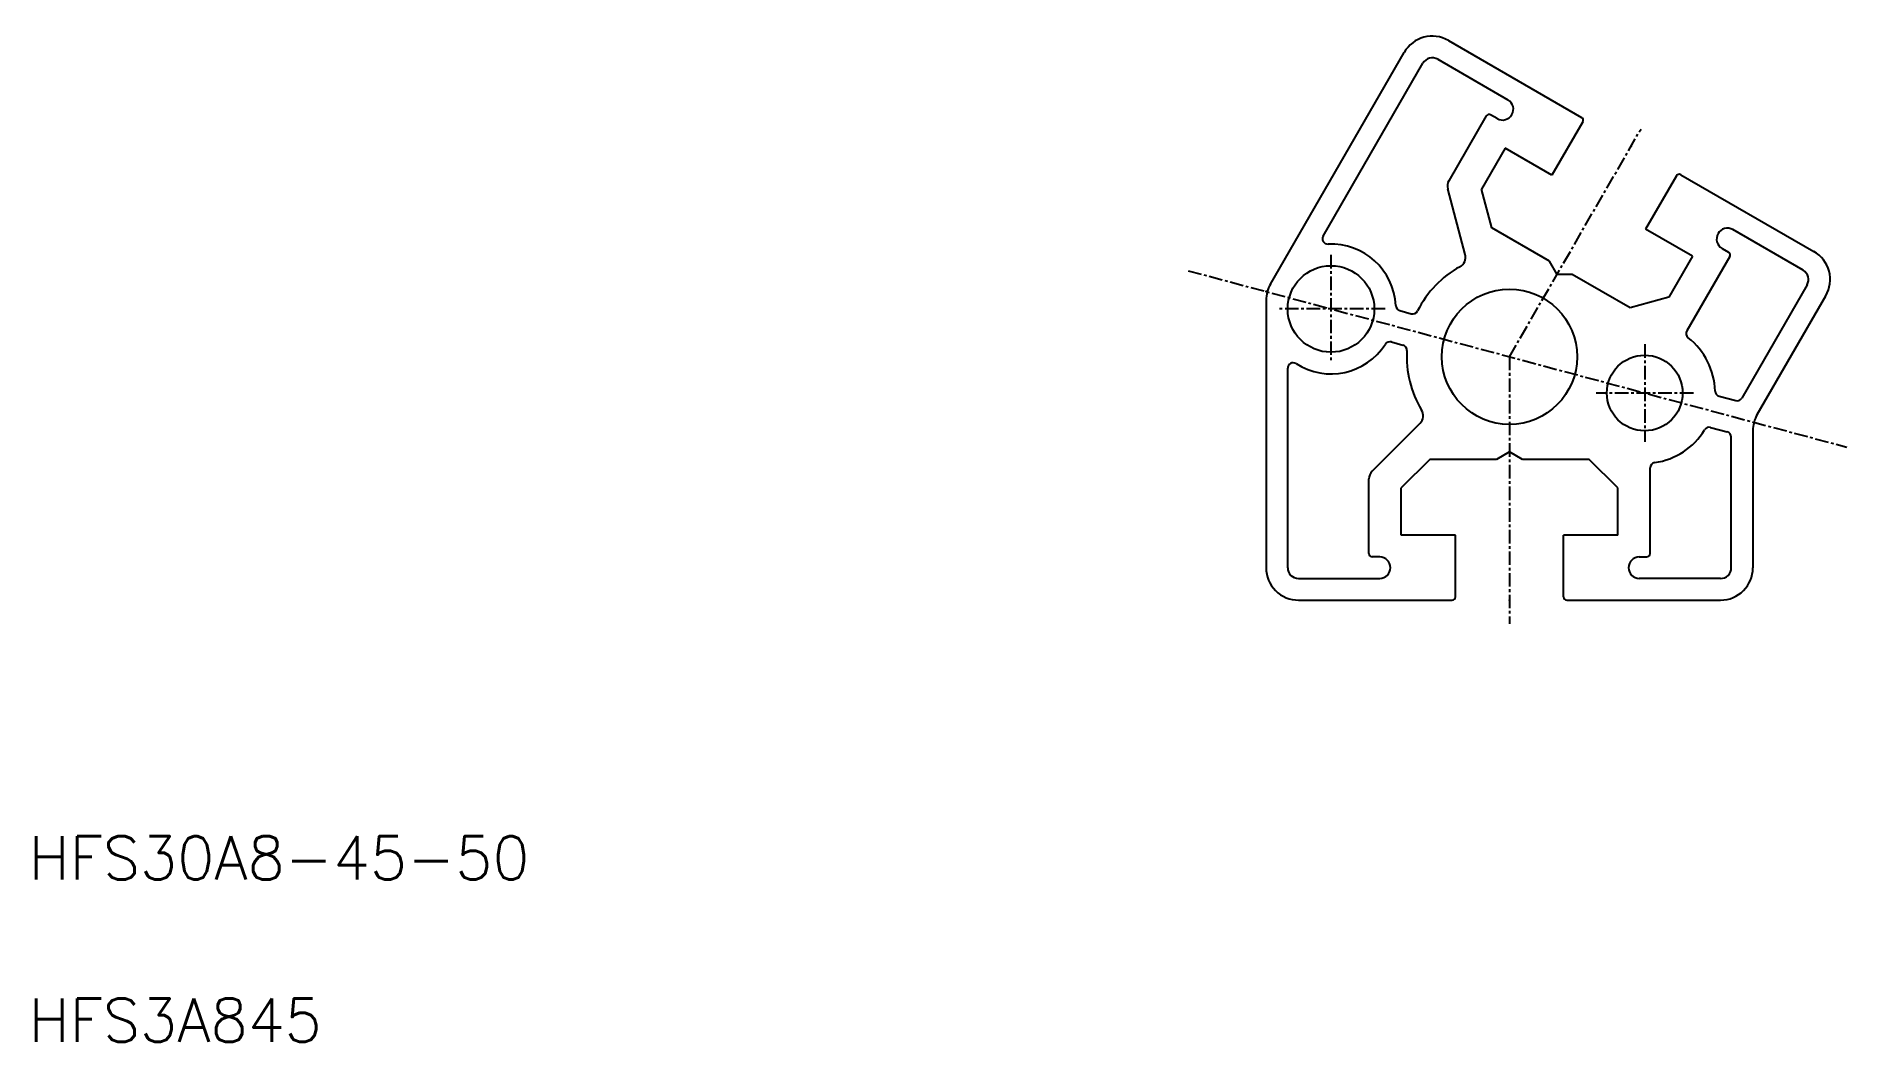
# Model space of a CAD drawing. Extents: x -136 to 31, y -63 to 30.
import ezdxf

# ---------------------------------------------------------------- set-up
doc = ezdxf.new("R2010")
doc.units = 0
doc.linetypes.add('CENTER', pattern=[2, 1.25, -0.25, 0.25, -0.25])
doc.layers.get('0').update_dxf_attribs({"linetype": 'CONTINUOUS'})
doc.layers.add('CENTER', color=1, linetype='CENTER')
doc.styles.get("Standard").update_dxf_attribs({"font": 'txt.shx', "bigfont": 'bigfont.shx'})

msp = doc.modelspace()

# ---------------------------------------------------------------- linework, layer by layer
at = {"color": 7, "linetype": 'CONTINUOUS'}
for p, q in [((-5.637496, 29.235574), (6.66013, 22.135535)), ((-22.098044, 6.72507), (-9.735573, 28.137498)), ((-17.225552, 11.164475), (-8.003522, 27.137498)), ((-6.63739, 27.503461), (-0.1422, 23.753461)), ((-2.158355, 22.261623), (-5.611908, 16.279893)), ((-1.1422, 22.021411), (-1.748481, 22.371448)), ((6.76985, 21.725722), (3.919874, 16.78942)), ((-0.410254, 19.289422), (-2.599647, 15.497282)), ((3.919874, 16.78942), (-0.410254, 19.289422)), ((15.839979, 16.835548), (28.137497, 9.735573)), ((-4.088301, 9.462255), (-5.711752, 15.521055)), ((-1.640085, 11.916501), (-2.599552, 15.497277)), ((15.430103, 16.725722), (12.580128, 11.78942)), ((3.700029, 8.833443), (-1.640108, 11.916573)), ((16.910255, 9.28942), (12.580128, 11.78942)), ((27.137602, 8.003461), (20.64241, 11.753461)), ((4.400058, 7.620983), (3.700061, 8.833413)), ((16.910255, 9.28942), (14.720863, 5.497281)), ((20.358412, 9.261561), (16.39718, 2.400508)), ((19.64241, 10.02141), (20.248586, 9.671435)), ((5.800081, 7.620958), (4.400057, 7.620958)), ((11.140215, 4.53785), (5.800077, 7.62098)), ((-22.499966, 5.225068), (-22.499966, -19.500066)), ((14.720901, 5.497293), (11.140184, 4.537843)), ((27.503628, 6.637436), (21.468365, -3.815945)), ((22.901958, -5.332645), (29.235573, 5.637497)), ((-10.137814, 4.269242), (-9.075854, 3.98469)), ((-10.914272, 1.371464), (-9.852296, 1.086909)), ((-20.499966, -19.500066), (-20.499966, -1.056166)), ((19.367889, -3.636788), (20.905943, -4.048909)), ((-8.271717, -6.150475), (-12.707103, -10.585862)), ((18.591432, -6.534566), (20.129444, -6.946675)), ((20.500034, -19.500066), (20.500034, -7.429637)), ((22.500034, -6.832645), (22.500034, -19.500066)), ((-7.378684, -9.500084), (-9.999951, -12.12135)), ((-1.212368, -9.500058), (-7.378628, -9.500058)), ((0.000037, -8.800057), (-1.212419, -9.500069)), ((1.212489, -9.500096), (0.000033, -8.800084)), ((7.378696, -9.500058), (1.212437, -9.500058)), ((9.999989, -12.121383), (7.378722, -9.500116)), ((-12.999966, -18.200063), (-12.999966, -11.292966)), ((13.000034, -18.200063), (13.000034, -10.277669)), ((-9.999966, -16.500058), (-9.999966, -12.121381)), ((10.000034, -16.500058), (10.000034, -12.121381)), ((-4.999966, -16.500058), (-9.999966, -16.500058)), ((-4.999966, -22.200063), (-4.999966, -16.500058)), ((5.000034, -22.200063), (5.000034, -16.500058)), ((10.000034, -16.500058), (5.000034, -16.500058)), ((-11.999966, -18.500066), (-12.699917, -18.500066)), ((12.000034, -18.500066), (12.699985, -18.500066)), ((-19.499966, -20.500066), (-11.999966, -20.500066)), ((19.500034, -20.500066), (12.000034, -20.500066)), ((-19.499966, -22.500066), (-5.300015, -22.500066)), ((5.300083, -22.500066), (19.500034, -22.500066))]:
    msp.add_line(p, q, dxfattribs=at)
for centre, radius in [((-16.499966, 4.42106), 4), ((0.000034, -0.000067), 6.25), ((12.500034, -3.349466), 3.5)]:
    msp.add_circle(centre, radius, dxfattribs=at)
for centre, radius, start, end in [((-7.137459, 26.637427), 3, 60.000002, 150), ((-7.137463, 26.637435), 1, 60.000022, 150.00002), ((-0.642227, 22.887441), 1, 240.00001, 59.999981), ((-1.898537, 22.111585), 0.3, 60.000002, 150), ((6.510071, 21.875688), 0.3, 330.00004, 60.000015), ((15.689968, 16.575696), 0.3, 60.000015, 150), ((-4.745827, 15.779872), 1, 150, 195), ((20.142399, 10.887447), 1, 60.000015, 239.99998), ((-16.792538, 10.914472), 0.5, 150, 272.57982), ((-16.499966, 4.42106), 6, 2.920213, 92.579813), ((-5.054226, 9.203436), 1, 298.77414, 15.000002), ((20.098568, 9.411598), 0.3, 330, 60.000002), ((26.637514, 7.137425), 3, 330, 60.000002), ((-19.499966, 5.225068), 3, 150, 180.00001), ((0.000034, -0.000067), 9.5, 118.77413, 153.46324), ((26.637516, 7.137421), 1, 329.99998, 59.999974), ((-10.008408, 4.752204), 0.5, 182.92022, 255), ((-8.946446, 4.467653), 0.5, 255, 333.46324), ((16.830194, 2.150508), 0.5, 150, 231.78646), ((12.500034, -3.349466), 6.5, 1.601553, 51.786446), ((-16.499966, 4.42106), 6, 237.42103, 327.07979), ((-11.043682, 0.888501), 0.5, 74.999999, 147.07979), ((-9.981709, 0.603946), 0.5, 356.53716, 74.999999), ((0.000034, -0.000067), 9.5, 176.53715, 211.2259), ((-19.999966, -1.056166), 0.5, 57.421032, 180.00001), ((19.497299, -3.153825), 0.5, 181.60155, 255), ((-8.978848, -5.44341), 1, 315, 31.2259), ((21.035353, -3.565946), 0.5, 255, 330), ((18.462025, -7.01753), 0.5, 74.999999, 148.39845), ((25.500034, -6.832645), 3, 150, 180.00001), ((12.500034, -3.349466), 6.5, 278.21321, 328.39845), ((20.000034, -7.429637), 0.5, 0, 74.999999), ((13.500034, -10.277669), 0.5, 98.213209, 180.00001), ((-11.999966, -11.292966), 1, 135, 180.00001), ((-12.699917, -18.200063), 0.3, 179.99999, 270), ((12.699985, -18.200063), 0.3, 270, 0), ((-19.499966, -19.500066), 3, 179.99999, 270), ((-19.499966, -19.500066), 1, 179.99998, 269.99997), ((-11.999966, -19.500066), 1, 270.00002, 89.999982), ((12.000034, -19.500066), 1, 90.000016, 269.99997), ((19.500034, -19.500066), 1, 270.00002, 0.000022), ((19.500034, -19.500066), 3, 270, 0), ((-5.300015, -22.200063), 0.3, 269.99998, 359.99996), ((5.300083, -22.200063), 0.3, 179.99999, 269.99997)]:
    msp.add_arc(centre, radius, start, end, dxfattribs=at)
for p in [(11.250001, 19.485572), (-22.499966, 6.028916), (0.000034, -22.500066)]:
    msp.add_point(p, dxfattribs=at)
at = {"layer": 'CENTER', "color": 1, "linetype": 'CENTER'}
for p, q in [((0, 0), (12.156399, 21.055499)), ((-16.499966, 9.42106), (-16.499966, -0.57894)), ((-29.698431, 7.957579), (31.177063, -8.353961)), ((-11.499966, 4.42106), (-21.499966, 4.42106)), ((12.500034, 1.15053), (12.500034, -7.849467)), ((0.000034, -0.000067), (0.000034, -24.699365)), ((17.000034, -3.349466), (8.000034, -3.349466))]:
    msp.add_line(p, q, dxfattribs=at)
for p in [(-16.499966, 4.42106), (0.000034, -0.000067), (0.000034, -0.000067), (0.000034, -0.000067), (12.500034, -3.349466)]:
    msp.add_point(p, dxfattribs=at)

# ---------------------------------------------------------------- texts
at = {"color": 7, "linetype": 'CONTINUOUS'}
for s, p in [('HFS30A8-45-50', (-136.868923, -48.332144)), ('HFS3A845', (-136.868923, -63.332144))]:
    msp.add_text(s, height=4, dxfattribs=at).set_placement(p)

doc.saveas('drawing.dxf')
